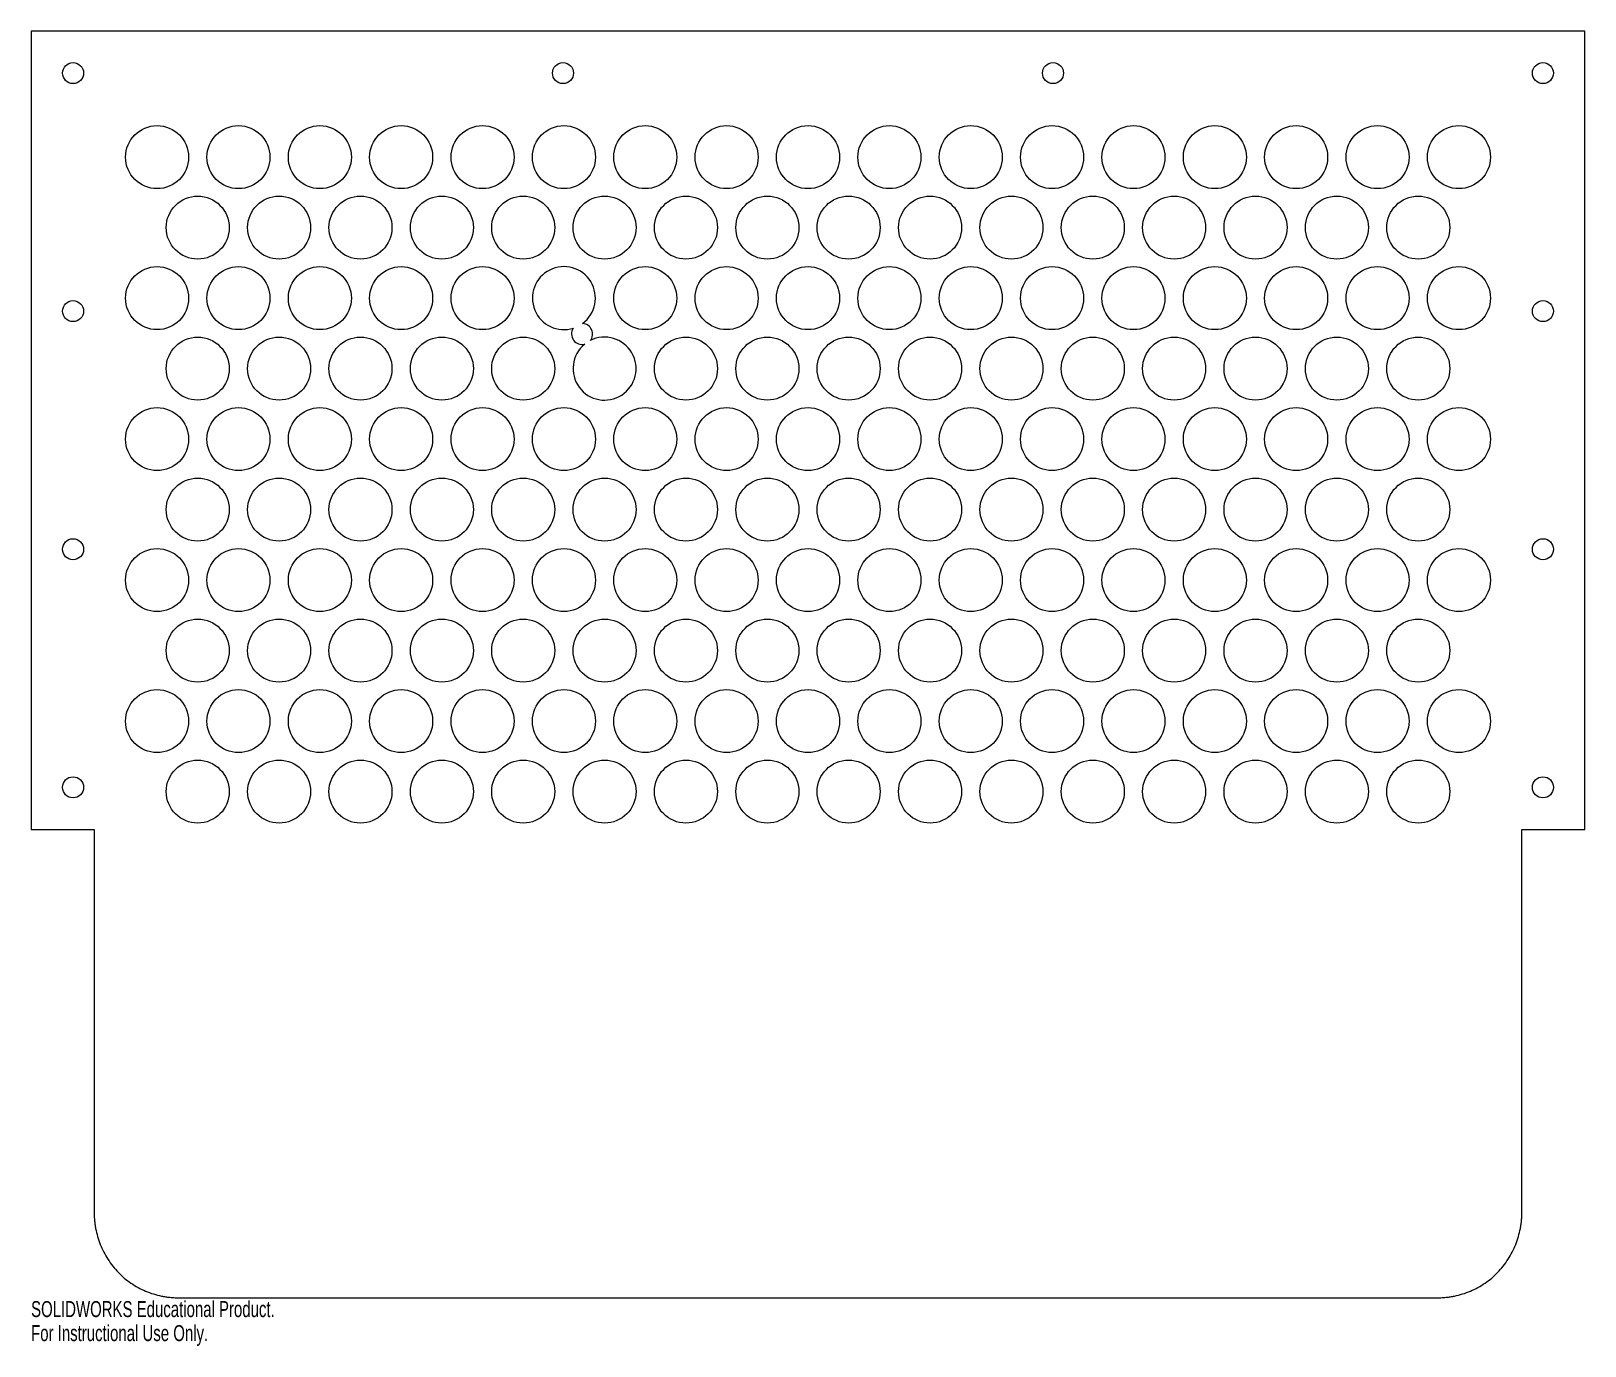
# Model space of a CAD drawing. Header units: inches. Extents: x -9.2 to 9.2, y -10.9 to 4.8.
import ezdxf

# ---------------------------------------------------------------- set-up
doc = ezdxf.new("R2010")
doc.units = ezdxf.units.IN
doc.header["$MEASUREMENT"] = 0
doc.styles.add('SLDTEXTSTYLE0', font='TXT', dxfattribs={"width": 0.7})

msp = doc.modelspace()

# ---------------------------------------------------------------- linework, layer by layer
at = {"color": 7, "linetype": 'Continuous', "lineweight": 15}
for p, q in [((9.25, 4.75), (-9.25, 4.75)), ((-9.25, 4.75), (-9.25, -4.75)), ((9.25, -4.75), (9.25, 4.75)), ((-9.25, -4.75), (-8.5, -4.75)), ((-8.5, -4.75), (-8.5, -9.302)), ((8.5, -4.75), (9.25, -4.75)), ((8.5, -9.302), (8.5, -4.75)), ((-7.5, -10.324), (7.5, -10.324))]:
    msp.add_line(p, q, dxfattribs=at)
for centre, radius in [((-8.75, 4.25), 0.125), ((-2.917, 4.25), 0.125), ((2.917, 4.25), 0.125), ((8.75, 4.25), 0.125), ((-7.75, 3.25), 0.375), ((-6.781, 3.25), 0.375), ((-5.812, 3.25), 0.375), ((-4.844, 3.25), 0.375), ((-3.875, 3.25), 0.375), ((-2.906, 3.25), 0.375), ((-1.938, 3.25), 0.375), ((-0.969, 3.25), 0.375), ((0, 3.25), 0.375), ((0.969, 3.25), 0.375), ((1.938, 3.25), 0.375), ((2.906, 3.25), 0.375), ((3.875, 3.25), 0.375), ((4.844, 3.25), 0.375), ((5.812, 3.25), 0.375), ((6.781, 3.25), 0.375), ((7.75, 3.25), 0.375), ((-7.266, 2.411), 0.375), ((-6.297, 2.411), 0.375), ((-5.328, 2.411), 0.375), ((-4.359, 2.411), 0.375), ((-3.391, 2.411), 0.375), ((-2.422, 2.411), 0.375), ((-1.453, 2.411), 0.375), ((-0.484, 2.411), 0.375), ((0.484, 2.411), 0.375), ((1.453, 2.411), 0.375), ((2.422, 2.411), 0.375), ((3.391, 2.411), 0.375), ((4.359, 2.411), 0.375), ((5.328, 2.411), 0.375), ((6.297, 2.411), 0.375), ((7.266, 2.411), 0.375), ((-7.75, 1.572), 0.375), ((-6.781, 1.572), 0.375), ((-5.812, 1.572), 0.375), ((-4.844, 1.572), 0.375), ((-3.875, 1.572), 0.375), ((-1.938, 1.572), 0.375), ((-0.969, 1.572), 0.375), ((0, 1.572), 0.375), ((0.969, 1.572), 0.375), ((1.938, 1.572), 0.375), ((2.906, 1.572), 0.375), ((3.875, 1.572), 0.375), ((4.844, 1.572), 0.375), ((5.812, 1.572), 0.375), ((6.781, 1.572), 0.375), ((7.75, 1.572), 0.375), ((-8.75, 1.417), 0.125), ((8.75, 1.417), 0.125), ((-7.266, 0.733), 0.375), ((-6.297, 0.733), 0.375), ((-5.328, 0.733), 0.375), ((-4.359, 0.733), 0.375), ((-3.391, 0.733), 0.375), ((-1.453, 0.733), 0.375), ((-0.484, 0.733), 0.375), ((0.484, 0.733), 0.375), ((1.453, 0.733), 0.375), ((2.422, 0.733), 0.375), ((3.391, 0.733), 0.375), ((4.359, 0.733), 0.375), ((5.328, 0.733), 0.375), ((6.297, 0.733), 0.375), ((7.266, 0.733), 0.375), ((-7.75, -0.106), 0.375), ((-6.781, -0.106), 0.375), ((-5.812, -0.106), 0.375), ((-4.844, -0.106), 0.375), ((-3.875, -0.106), 0.375), ((-2.906, -0.106), 0.375), ((-1.938, -0.106), 0.375), ((-0.969, -0.106), 0.375), ((0, -0.106), 0.375), ((0.969, -0.106), 0.375), ((1.938, -0.106), 0.375), ((2.906, -0.106), 0.375), ((3.875, -0.106), 0.375), ((4.844, -0.106), 0.375), ((5.812, -0.106), 0.375), ((6.781, -0.106), 0.375), ((7.75, -0.106), 0.375), ((-7.266, -0.945), 0.375), ((-6.297, -0.945), 0.375), ((-5.328, -0.945), 0.375), ((-4.359, -0.945), 0.375), ((-3.391, -0.945), 0.375), ((-2.422, -0.945), 0.375), ((-1.453, -0.945), 0.375), ((-0.484, -0.945), 0.375), ((0.484, -0.945), 0.375), ((1.453, -0.945), 0.375), ((2.422, -0.945), 0.375), ((3.391, -0.945), 0.375), ((4.359, -0.945), 0.375), ((5.328, -0.945), 0.375), ((6.297, -0.945), 0.375), ((7.266, -0.945), 0.375), ((-8.75, -1.417), 0.125), ((8.75, -1.417), 0.125), ((-7.75, -1.784), 0.375), ((-6.781, -1.784), 0.375), ((-5.812, -1.784), 0.375), ((-4.844, -1.784), 0.375), ((-3.875, -1.784), 0.375), ((-2.906, -1.784), 0.375), ((-1.938, -1.784), 0.375), ((-0.969, -1.784), 0.375), ((0, -1.784), 0.375), ((0.969, -1.784), 0.375), ((1.938, -1.784), 0.375), ((2.906, -1.784), 0.375), ((3.875, -1.784), 0.375), ((4.844, -1.784), 0.375), ((5.812, -1.784), 0.375), ((6.781, -1.784), 0.375), ((7.75, -1.784), 0.375), ((-7.266, -2.623), 0.375), ((-6.297, -2.623), 0.375), ((-5.328, -2.623), 0.375), ((-4.359, -2.623), 0.375), ((-3.391, -2.623), 0.375), ((-2.422, -2.623), 0.375), ((-1.453, -2.623), 0.375), ((-0.484, -2.623), 0.375), ((0.484, -2.623), 0.375), ((1.453, -2.623), 0.375), ((2.422, -2.623), 0.375), ((3.391, -2.623), 0.375), ((4.359, -2.623), 0.375), ((5.328, -2.623), 0.375), ((6.297, -2.623), 0.375), ((7.266, -2.623), 0.375), ((-7.75, -3.462), 0.375), ((-6.781, -3.462), 0.375), ((-5.812, -3.462), 0.375), ((-4.844, -3.462), 0.375), ((-3.875, -3.462), 0.375), ((-2.906, -3.462), 0.375), ((-1.938, -3.462), 0.375), ((-0.969, -3.462), 0.375), ((0, -3.462), 0.375), ((0.969, -3.462), 0.375), ((1.938, -3.462), 0.375), ((2.906, -3.462), 0.375), ((3.875, -3.462), 0.375), ((4.844, -3.462), 0.375), ((5.812, -3.462), 0.375), ((6.781, -3.462), 0.375), ((7.75, -3.462), 0.375), ((-7.266, -4.301), 0.375), ((-6.297, -4.301), 0.375), ((-5.328, -4.301), 0.375), ((-4.359, -4.301), 0.375), ((-3.391, -4.301), 0.375), ((-2.422, -4.301), 0.375), ((-1.453, -4.301), 0.375), ((-0.484, -4.301), 0.375), ((0.484, -4.301), 0.375), ((1.453, -4.301), 0.375), ((2.422, -4.301), 0.375), ((3.391, -4.301), 0.375), ((4.359, -4.301), 0.375), ((5.328, -4.301), 0.375), ((6.297, -4.301), 0.375), ((7.266, -4.301), 0.375), ((-8.75, -4.25), 0.125), ((8.75, -4.25), 0.125)]:
    msp.add_circle(centre, radius, dxfattribs=at)
for centre, radius, start, end in [((-2.906, 1.572), 0.375, 306.3036, 287.4072), ((-2.69, 1.145), 0.125, 146.3583, 284.5975), ((-2.69, 1.145), 0.125, 321.5282, 87.3525), ((-2.422, 0.733), 0.375, 129.1233, 117.0024)]:
    msp.add_arc(centre, radius, start, end, dxfattribs=at)
for points, knots in [([(-8.5, -9.302), (-8.5, -9.313), (-8.5, -9.346), (-8.496, -9.395), (-8.49, -9.45), (-8.479, -9.516), (-8.46, -9.596), (-8.428, -9.691), (-8.387, -9.781), (-8.337, -9.867), (-8.279, -9.948), (-8.213, -10.023), (-8.141, -10.091), (-8.062, -10.151), (-7.977, -10.203), (-7.887, -10.247), (-7.794, -10.281), (-7.714, -10.302), (-7.649, -10.313), (-7.594, -10.32), (-7.544, -10.324), (-7.511, -10.324), (-7.5, -10.324)], [0, 0, 0, 0, 0.020839, 0.062513, 0.09375, 0.125028, 0.187651, 0.250022, 0.312605, 0.375014, 0.43757, 0.500005, 0.562548, 0.624995, 0.687532, 0.749986, 0.812509, 0.874974, 0.906311, 0.937488, 0.979161, 1, 1, 1, 1]), ([(7.5, -10.324), (7.511, -10.324), (7.544, -10.324), (7.594, -10.32), (7.649, -10.313), (7.714, -10.302), (7.794, -10.281), (7.887, -10.247), (7.977, -10.203), (8.062, -10.151), (8.141, -10.091), (8.213, -10.023), (8.279, -9.948), (8.337, -9.867), (8.387, -9.781), (8.428, -9.691), (8.46, -9.596), (8.479, -9.516), (8.49, -9.45), (8.495, -9.409), (8.498, -9.376), (8.5, -9.343), (8.5, -9.318), (8.5, -9.302)], [0, 0, 0, 0, 0.020839, 0.062511, 0.093708, 0.125025, 0.187506, 0.250013, 0.312492, 0.375002, 0.437475, 0.499993, 0.562453, 0.624983, 0.687415, 0.749975, 0.812361, 0.874968, 0.90626, 0.937482, 0.953323, 0.968743, 1, 1, 1, 1])]:
    msp.add_open_spline(points, degree=3, knots=knots, dxfattribs=at)

# ---------------------------------------------------------------- texts
at = {"color": 7, "linetype": 'Continuous', "char_height": 0.1903, "attachment_point": 1, "style": 'SLDTEXTSTYLE0'}
for s, insert in [('SOLIDWORKS Educational Product.', (-9.25, -10.364)), ('For Instructional Use Only.', (-9.25, -10.65))]:
    msp.add_mtext(s, dxfattribs=dict(at, insert=insert))

doc.saveas('drawing.dxf')
